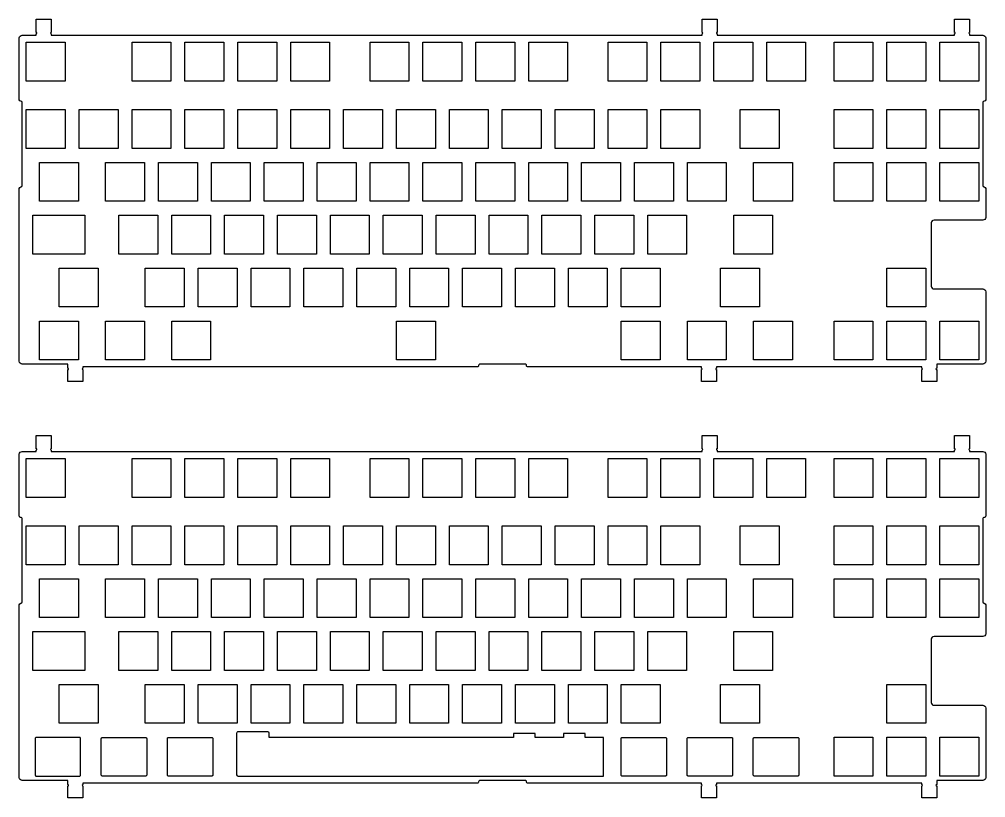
# Model space of a CAD drawing. Extents: x 98 to 446, y -213 to 217.
# Drawn here: x 97.9 to 446, y -63.2 to 217.3 of the extents above; entities that cross this region are included whole.
import ezdxf

# ---------------------------------------------------------------- set-up
doc = ezdxf.new("R2010")
doc.units = 0
doc.layers.get('0').update_dxf_attribs({"linetype": 'CONTINUOUS'})

msp = doc.modelspace()

# ---------------------------------------------------------------- linework, layer by layer
for points in [[(115.384094, 93.043182), (98.909485, 93.043182, -0.414214), (97.909485, 94.043182), (97.909485, 156.35321, -0.414199), (98.409485, 156.85321), (98.42218, 156.85321, 0.414199), (98.92218, 157.35321), (98.92218, 187.273193, 0.414199), (98.42218, 187.773193), (98.409485, 187.773193, -0.414199), (97.909485, 188.273193), (97.909485, 210.543182, -0.414214), (98.909485, 211.543182), (104.009094, 211.543182), (104.009094, 212.043182, 1), (104.009094, 212.543182), (104.009094, 217.268219), (109.409485, 217.268219), (109.409485, 212.543182, 1), (109.409485, 212.043182), (109.409485, 211.543182), (343.809875, 211.543182), (343.809875, 212.043182, 1), (343.809875, 212.543182), (343.809875, 217.268219), (349.20929, 217.268219), (349.20929, 212.543182, 1), (349.20929, 212.043182), (349.20929, 211.543182), (434.759094, 211.543182), (434.759094, 212.043182, 1), (434.759094, 212.543182), (434.759094, 217.268219), (440.159485, 217.268219), (440.159485, 212.543182, 1), (440.159485, 212.043182), (440.159485, 211.543182), (444.95929, 211.543182, -0.414214), (445.95929, 210.543182), (445.95929, 188.273193, -0.414199), (445.45929, 187.773193), (445.446594, 187.773193, 0.414199), (444.946594, 187.273193), (444.946594, 157.35321, 0.414199), (445.446594, 156.85321), (445.45929, 156.85321, -0.414199), (445.95929, 156.35321), (445.95929, 145.898193, -0.414214), (444.95929, 144.898193), (427.35968, 144.898193, 0.414214), (426.35968, 143.898193), (426.35968, 121.118195, 0.414214), (427.35968, 120.118195), (444.95929, 120.118195, -0.414214), (445.95929, 119.118195), (445.95929, 94.043182, -0.414214), (444.95929, 93.043182), (428.309875, 93.043182), (428.309875, 91.543182, 1), (428.309875, 91.043182), (428.309875, 86.818207), (422.909485, 86.818207), (422.909485, 91.043182, 1), (422.909485, 91.543182), (422.909485, 92.043182), (348.997375, 92.043182), (348.997375, 91.543182, 1), (348.997375, 91.043182), (348.997375, 86.818207), (343.596985, 86.818207), (343.596985, 91.043182, 1), (343.596985, 91.543182), (343.596985, 92.043182), (281.093079, 92.043182, -0.414214), (280.593079, 92.543182), (280.593079, 92.555695, 0.414214), (280.093079, 93.055695), (263.843079, 93.055695, 0.414214), (263.343079, 92.555695), (263.343079, 92.543182, -0.414214), (262.843079, 92.043182), (120.784485, 92.043182), (120.784485, 91.543182, 1), (120.784485, 91.043182), (120.784485, 86.818207), (115.384094, 86.818207), (115.384094, 91.043182, 1), (115.384094, 91.543182), (115.384094, 93.043182)], [(115.384094, -56.956818), (98.909485, -56.956818, -0.414214), (97.909485, -55.956818), (97.909485, 6.35321, -0.414213), (98.409485, 6.85321), (98.42218, 6.85321, 0.414213), (98.92218, 7.35321), (98.92218, 37.273193, 0.414214), (98.42218, 37.773193), (98.409485, 37.773193, -0.414214), (97.909485, 38.273193), (97.909485, 60.543182, -0.414214), (98.909485, 61.543182), (104.009094, 61.543182), (104.009094, 62.043182, 1), (104.009094, 62.543182), (104.009094, 67.268219), (109.409485, 67.268219), (109.409485, 62.543182, 1), (109.409485, 62.043182), (109.409485, 61.543182), (343.809875, 61.543182), (343.809875, 62.043182, 1), (343.809875, 62.543182), (343.809875, 67.268219), (349.20929, 67.268219), (349.20929, 62.543182, 1), (349.20929, 62.043182), (349.20929, 61.543182), (434.759094, 61.543182), (434.759094, 62.043182, 1), (434.759094, 62.543182), (434.759094, 67.268219), (440.159485, 67.268219), (440.159485, 62.543182, 1), (440.159485, 62.043182), (440.159485, 61.543182), (444.95929, 61.543182, -0.414214), (445.95929, 60.543182), (445.95929, 38.273193, -0.414214), (445.45929, 37.773193), (445.446594, 37.773193, 0.414214), (444.946594, 37.273193), (444.946594, 7.35321, 0.414213), (445.446594, 6.85321), (445.45929, 6.85321, -0.414213), (445.95929, 6.35321), (445.95929, -4.101807, -0.414214), (444.95929, -5.101807), (427.35968, -5.101807, 0.414213), (426.35968, -6.101807), (426.35968, -28.881805, 0.414214), (427.35968, -29.881805), (444.95929, -29.881805, -0.414214), (445.95929, -30.881805), (445.95929, -55.956818, -0.414214), (444.95929, -56.956818), (428.309875, -56.956818), (428.309875, -58.456818, 1), (428.309875, -58.956818), (428.309875, -63.181793), (422.909485, -63.181793), (422.909485, -58.956818, 1), (422.909485, -58.456818), (422.909485, -57.956818), (348.997375, -57.956818), (348.997375, -58.456818, 1), (348.997375, -58.956818), (348.997375, -63.181793), (343.596985, -63.181793), (343.596985, -58.956818, 1), (343.596985, -58.456818), (343.596985, -57.956818), (281.093079, -57.956818, -0.414214), (280.593079, -57.456818), (280.593079, -57.444305, 0.414214), (280.093079, -56.944305), (263.843079, -56.944305, 0.414214), (263.343079, -57.444305), (263.343079, -57.456818, -0.414214), (262.843079, -57.956818), (120.784485, -57.956818), (120.784485, -58.456818, 1), (120.784485, -58.956818), (120.784485, -63.181793), (115.384094, -63.181793), (115.384094, -58.956818, 1), (115.384094, -58.456818), (115.384094, -56.956818)], [(187.428101, -55.450592), (222.669922, -55.463226), (272.98645, -55.463226), (286.854858, -55.463226), (293.90918, -55.463226), (296.341827, -55.463226), (301.837219, -55.463226), (308.308105, -55.463226), (308.308105, -41.463837), (301.759766, -41.463837), (301.759766, -40.013641), (293.90918, -40.013641), (293.90918, -41.463837), (283.746094, -41.463837), (283.746094, -40.013641), (275.89502, -40.013641), (275.89502, -41.462372), (261.137085, -41.463715), (200.044678, -41.462372), (187.928101, -41.460815), (187.928101, -39.950592, 0.414213), (187.428101, -39.450592), (176.671844, -39.450592, 0.414215), (176.171844, -39.950592), (176.171844, -54.950592, 0.414213), (176.671844, -55.450592), (187.428101, -55.450592)]]:
    msp.add_lwpolyline(points, format="xyb")
for points in [[(100.409485, 209.018188), (114.409485, 209.018188), (114.409485, 195.018188), (100.409485, 195.018188), (100.409485, 209.018188)], [(138.509094, 209.018188), (152.509094, 209.018188), (152.509094, 195.018188), (138.509094, 195.018188), (138.509094, 209.018188)], [(157.559875, 209.018188), (171.559875, 209.018188), (171.559875, 195.018188), (157.559875, 195.018188), (157.559875, 209.018188)], [(176.60968, 209.018188), (190.60968, 209.018188), (190.60968, 195.018188), (176.60968, 195.018188), (176.60968, 209.018188)], [(195.659485, 209.018188), (209.659485, 209.018188), (209.659485, 195.018188), (195.659485, 195.018188), (195.659485, 209.018188)], [(224.23468, 209.018188), (238.23468, 209.018188), (238.23468, 195.018188), (224.23468, 195.018188), (224.23468, 209.018188)], [(243.284485, 209.018188), (257.284485, 209.018188), (257.284485, 195.018188), (243.284485, 195.018188), (243.284485, 209.018188)], [(262.33429, 209.018188), (276.33429, 209.018188), (276.33429, 195.018188), (262.33429, 195.018188), (262.33429, 209.018188)], [(281.384094, 209.018188), (295.384094, 209.018188), (295.384094, 195.018188), (281.384094, 195.018188), (281.384094, 209.018188)], [(309.95929, 209.018188), (323.95929, 209.018188), (323.95929, 195.018188), (309.95929, 195.018188), (309.95929, 209.018188)], [(329.009094, 209.018188), (343.009094, 209.018188), (343.009094, 195.018188), (329.009094, 195.018188), (329.009094, 209.018188)], [(348.059875, 209.018188), (362.059875, 209.018188), (362.059875, 195.018188), (348.059875, 195.018188), (348.059875, 209.018188)], [(367.10968, 209.018188), (381.10968, 209.018188), (381.10968, 195.018188), (367.10968, 195.018188), (367.10968, 209.018188)], [(391.35968, 209.018188), (405.35968, 209.018188), (405.35968, 195.018188), (391.35968, 195.018188), (391.35968, 209.018188)], [(410.409485, 209.018188), (424.409485, 209.018188), (424.409485, 195.018188), (410.409485, 195.018188), (410.409485, 209.018188)], [(429.45929, 209.018188), (443.45929, 209.018188), (443.45929, 195.018188), (429.45929, 195.018188), (429.45929, 209.018188)], [(100.409485, 184.768188), (114.409485, 184.768188), (114.409485, 170.768188), (100.409485, 170.768188), (100.409485, 184.768188)], [(119.45929, 184.768188), (133.45929, 184.768188), (133.45929, 170.768188), (119.45929, 170.768188), (119.45929, 184.768188)], [(138.509094, 184.768188), (152.509094, 184.768188), (152.509094, 170.768188), (138.509094, 170.768188), (138.509094, 184.768188)], [(157.559875, 184.768188), (171.559875, 184.768188), (171.559875, 170.768188), (157.559875, 170.768188), (157.559875, 184.768188)], [(176.60968, 184.768188), (190.60968, 184.768188), (190.60968, 170.768188), (176.60968, 170.768188), (176.60968, 184.768188)], [(195.659485, 184.768188), (209.659485, 184.768188), (209.659485, 170.768188), (195.659485, 170.768188), (195.659485, 184.768188)], [(214.70929, 184.768188), (228.70929, 184.768188), (228.70929, 170.768188), (214.70929, 170.768188), (214.70929, 184.768188)], [(233.759094, 184.768188), (247.759094, 184.768188), (247.759094, 170.768188), (233.759094, 170.768188), (233.759094, 184.768188)], [(252.809875, 184.768188), (266.809875, 184.768188), (266.809875, 170.768188), (252.809875, 170.768188), (252.809875, 184.768188)], [(271.85968, 184.768188), (285.85968, 184.768188), (285.85968, 170.768188), (271.85968, 170.768188), (271.85968, 184.768188)], [(290.909485, 184.768188), (304.909485, 184.768188), (304.909485, 170.768188), (290.909485, 170.768188), (290.909485, 184.768188)], [(309.95929, 184.768188), (323.95929, 184.768188), (323.95929, 170.768188), (309.95929, 170.768188), (309.95929, 184.768188)], [(329.009094, 184.768188), (343.009094, 184.768188), (343.009094, 170.768188), (329.009094, 170.768188), (329.009094, 184.768188)], [(357.58429, 184.768188), (371.58429, 184.768188), (371.58429, 170.768188), (357.58429, 170.768188), (357.58429, 184.768188)], [(391.35968, 184.768188), (405.35968, 184.768188), (405.35968, 170.768188), (391.35968, 170.768188), (391.35968, 184.768188)], [(410.409485, 184.768188), (424.409485, 184.768188), (424.409485, 170.768188), (410.409485, 170.768188), (410.409485, 184.768188)], [(429.45929, 184.768188), (443.45929, 184.768188), (443.45929, 170.768188), (429.45929, 170.768188), (429.45929, 184.768188)], [(105.17218, 165.718201), (119.17218, 165.718201), (119.17218, 151.718201), (105.17218, 151.718201), (105.17218, 165.718201)], [(128.98468, 165.718201), (142.98468, 165.718201), (142.98468, 151.718201), (128.98468, 151.718201), (128.98468, 165.718201)], [(148.034485, 165.718201), (162.034485, 165.718201), (162.034485, 151.718201), (148.034485, 151.718201), (148.034485, 165.718201)], [(167.08429, 165.718201), (181.08429, 165.718201), (181.08429, 151.718201), (167.08429, 151.718201), (167.08429, 165.718201)], [(186.134094, 165.718201), (200.134094, 165.718201), (200.134094, 151.718201), (186.134094, 151.718201), (186.134094, 165.718201)], [(205.184875, 165.718201), (219.184875, 165.718201), (219.184875, 151.718201), (205.184875, 151.718201), (205.184875, 165.718201)], [(224.23468, 165.718201), (238.23468, 165.718201), (238.23468, 151.718201), (224.23468, 151.718201), (224.23468, 165.718201)], [(243.284485, 165.718201), (257.284485, 165.718201), (257.284485, 151.718201), (243.284485, 151.718201), (243.284485, 165.718201)], [(262.33429, 165.718201), (276.33429, 165.718201), (276.33429, 151.718201), (262.33429, 151.718201), (262.33429, 165.718201)], [(281.384094, 165.718201), (295.384094, 165.718201), (295.384094, 151.718201), (281.384094, 151.718201), (281.384094, 165.718201)], [(300.434875, 165.718201), (314.434875, 165.718201), (314.434875, 151.718201), (300.434875, 151.718201), (300.434875, 165.718201)], [(319.48468, 165.718201), (333.48468, 165.718201), (333.48468, 151.718201), (319.48468, 151.718201), (319.48468, 165.718201)], [(338.534485, 165.718201), (352.534485, 165.718201), (352.534485, 151.718201), (338.534485, 151.718201), (338.534485, 165.718201)], [(362.346985, 165.71875), (376.346985, 165.71875), (376.346985, 151.71875), (362.346985, 151.71875), (362.346985, 165.71875)], [(391.35968, 165.718201), (405.35968, 165.718201), (405.35968, 151.718201), (391.35968, 151.718201), (391.35968, 165.718201)], [(410.409485, 165.718201), (424.409485, 165.718201), (424.409485, 151.718201), (410.409485, 151.718201), (410.409485, 165.718201)], [(429.45929, 165.718201), (443.45929, 165.718201), (443.45929, 151.718201), (429.45929, 151.718201), (429.45929, 165.718201)], [(102.790344, 146.668182), (121.55304, 146.668182), (121.55304, 132.668182), (102.790344, 132.668182), (102.790344, 146.668182)], [(133.747375, 146.668182), (147.747375, 146.668182), (147.747375, 132.668182), (133.747375, 132.668182), (133.747375, 146.668182)], [(152.79718, 146.668182), (166.79718, 146.668182), (166.79718, 132.668182), (152.79718, 132.668182), (152.79718, 146.668182)], [(171.846985, 146.668182), (185.846985, 146.668182), (185.846985, 132.668182), (171.846985, 132.668182), (171.846985, 146.668182)], [(190.89679, 146.668182), (204.89679, 146.668182), (204.89679, 132.668182), (190.89679, 132.668182), (190.89679, 146.668182)], [(209.946594, 146.668182), (223.946594, 146.668182), (223.946594, 132.668182), (209.946594, 132.668182), (209.946594, 146.668182)], [(228.997375, 146.668182), (242.997375, 146.668182), (242.997375, 132.668182), (228.997375, 132.668182), (228.997375, 146.668182)], [(248.04718, 146.668182), (262.04718, 146.668182), (262.04718, 132.668182), (248.04718, 132.668182), (248.04718, 146.668182)], [(267.096985, 146.668182), (281.096985, 146.668182), (281.096985, 132.668182), (267.096985, 132.668182), (267.096985, 146.668182)], [(286.14679, 146.668182), (300.14679, 146.668182), (300.14679, 132.668182), (286.14679, 132.668182), (286.14679, 146.668182)], [(305.196594, 146.668182), (319.196594, 146.668182), (319.196594, 132.668182), (305.196594, 132.668182), (305.196594, 146.668182)], [(324.247375, 146.668182), (338.247375, 146.668182), (338.247375, 132.668182), (324.247375, 132.668182), (324.247375, 146.668182)], [(355.20343, 146.668182), (369.20343, 146.668182), (369.20343, 132.668182), (355.20343, 132.668182), (355.20343, 146.668182)], [(112.315735, 127.618195), (126.315735, 127.618195), (126.315735, 113.618195), (112.315735, 113.618195), (112.315735, 127.618195)], [(143.27179, 127.618195), (157.27179, 127.618195), (157.27179, 113.618195), (143.27179, 113.618195), (143.27179, 127.618195)], [(162.321594, 127.618195), (176.321594, 127.618195), (176.321594, 113.618195), (162.321594, 113.618195), (162.321594, 127.618195)], [(181.372375, 127.618195), (195.372375, 127.618195), (195.372375, 113.618195), (181.372375, 113.618195), (181.372375, 127.618195)], [(200.42218, 127.618195), (214.42218, 127.618195), (214.42218, 113.618195), (200.42218, 113.618195), (200.42218, 127.618195)], [(219.471985, 127.618195), (233.471985, 127.618195), (233.471985, 113.618195), (219.471985, 113.618195), (219.471985, 127.618195)], [(238.52179, 127.618195), (252.52179, 127.618195), (252.52179, 113.618195), (238.52179, 113.618195), (238.52179, 127.618195)], [(257.571594, 127.618195), (271.571594, 127.618195), (271.571594, 113.618195), (257.571594, 113.618195), (257.571594, 127.618195)], [(276.622375, 127.618195), (290.622375, 127.618195), (290.622375, 113.618195), (276.622375, 113.618195), (276.622375, 127.618195)], [(295.67218, 127.618195), (309.67218, 127.618195), (309.67218, 113.618195), (295.67218, 113.618195), (295.67218, 127.618195)], [(314.721985, 127.618195), (328.721985, 127.618195), (328.721985, 113.618195), (314.721985, 113.618195), (314.721985, 127.618195)], [(350.440735, 127.618195), (364.440735, 127.618195), (364.440735, 113.618195), (350.440735, 113.618195), (350.440735, 127.618195)], [(410.409485, 127.618195), (424.409485, 127.618195), (424.409485, 113.618195), (410.409485, 113.618195), (410.409485, 127.618195)], [(105.17218, 108.568176), (119.17218, 108.568176), (119.17218, 94.568176), (105.17218, 94.568176), (105.17218, 108.568176)], [(128.98468, 108.568207), (142.98468, 108.568207), (142.98468, 94.568207), (128.98468, 94.568207), (128.98468, 108.568207)], [(152.79718, 108.568207), (166.79718, 108.568207), (166.79718, 94.568207), (152.79718, 94.568207), (152.79718, 108.568207)], [(233.759094, 108.568207), (247.759094, 108.568207), (247.759094, 94.568207), (233.759094, 94.568207), (233.759094, 108.568207)], [(314.721985, 108.568207), (328.721985, 108.568207), (328.721985, 94.568207), (314.721985, 94.568207), (314.721985, 108.568207)], [(338.534485, 108.568207), (352.534485, 108.568207), (352.534485, 94.568207), (338.534485, 94.568207), (338.534485, 108.568207)], [(362.346985, 108.568207), (376.346985, 108.568207), (376.346985, 94.568207), (362.346985, 94.568207), (362.346985, 108.568207)], [(391.35968, 108.568207), (405.35968, 108.568207), (405.35968, 94.568207), (391.35968, 94.568207), (391.35968, 108.568207)], [(410.409485, 108.568207), (424.409485, 108.568207), (424.409485, 94.568207), (410.409485, 94.568207), (410.409485, 108.568207)], [(429.45929, 108.568207), (443.45929, 108.568207), (443.45929, 94.568207), (429.45929, 94.568207), (429.45929, 108.568207)], [(100.409485, 59.018188), (114.409485, 59.018188), (114.409485, 45.018188), (100.409485, 45.018188), (100.409485, 59.018188)], [(138.509094, 59.018188), (152.509094, 59.018188), (152.509094, 45.018188), (138.509094, 45.018188), (138.509094, 59.018188)], [(157.559875, 59.018188), (171.559875, 59.018188), (171.559875, 45.018188), (157.559875, 45.018188), (157.559875, 59.018188)], [(176.60968, 59.018188), (190.60968, 59.018188), (190.60968, 45.018188), (176.60968, 45.018188), (176.60968, 59.018188)], [(195.659485, 59.018188), (209.659485, 59.018188), (209.659485, 45.018188), (195.659485, 45.018188), (195.659485, 59.018188)], [(224.23468, 59.018188), (238.23468, 59.018188), (238.23468, 45.018188), (224.23468, 45.018188), (224.23468, 59.018188)], [(243.284485, 59.018188), (257.284485, 59.018188), (257.284485, 45.018188), (243.284485, 45.018188), (243.284485, 59.018188)], [(262.33429, 59.018188), (276.33429, 59.018188), (276.33429, 45.018188), (262.33429, 45.018188), (262.33429, 59.018188)], [(281.384094, 59.018188), (295.384094, 59.018188), (295.384094, 45.018188), (281.384094, 45.018188), (281.384094, 59.018188)], [(309.95929, 59.018188), (323.95929, 59.018188), (323.95929, 45.018188), (309.95929, 45.018188), (309.95929, 59.018188)], [(329.009094, 59.018188), (343.009094, 59.018188), (343.009094, 45.018188), (329.009094, 45.018188), (329.009094, 59.018188)], [(348.059875, 59.018188), (362.059875, 59.018188), (362.059875, 45.018188), (348.059875, 45.018188), (348.059875, 59.018188)], [(367.10968, 59.018188), (381.10968, 59.018188), (381.10968, 45.018188), (367.10968, 45.018188), (367.10968, 59.018188)], [(391.35968, 59.018188), (405.35968, 59.018188), (405.35968, 45.018188), (391.35968, 45.018188), (391.35968, 59.018188)], [(410.409485, 59.018188), (424.409485, 59.018188), (424.409485, 45.018188), (410.409485, 45.018188), (410.409485, 59.018188)], [(429.45929, 59.018188), (443.45929, 59.018188), (443.45929, 45.018188), (429.45929, 45.018188), (429.45929, 59.018188)], [(100.409485, 34.768188), (114.409485, 34.768188), (114.409485, 20.768188), (100.409485, 20.768188), (100.409485, 34.768188)], [(119.45929, 34.768188), (133.45929, 34.768188), (133.45929, 20.768188), (119.45929, 20.768188), (119.45929, 34.768188)], [(138.509094, 34.768188), (152.509094, 34.768188), (152.509094, 20.768188), (138.509094, 20.768188), (138.509094, 34.768188)], [(157.559875, 34.768188), (171.559875, 34.768188), (171.559875, 20.768188), (157.559875, 20.768188), (157.559875, 34.768188)], [(176.60968, 34.768188), (190.60968, 34.768188), (190.60968, 20.768188), (176.60968, 20.768188), (176.60968, 34.768188)], [(195.659485, 34.768188), (209.659485, 34.768188), (209.659485, 20.768188), (195.659485, 20.768188), (195.659485, 34.768188)], [(214.70929, 34.768188), (228.70929, 34.768188), (228.70929, 20.768188), (214.70929, 20.768188), (214.70929, 34.768188)], [(233.759094, 34.768188), (247.759094, 34.768188), (247.759094, 20.768188), (233.759094, 20.768188), (233.759094, 34.768188)], [(252.809875, 34.768188), (266.809875, 34.768188), (266.809875, 20.768188), (252.809875, 20.768188), (252.809875, 34.768188)], [(271.85968, 34.768188), (285.85968, 34.768188), (285.85968, 20.768188), (271.85968, 20.768188), (271.85968, 34.768188)], [(290.909485, 34.768188), (304.909485, 34.768188), (304.909485, 20.768188), (290.909485, 20.768188), (290.909485, 34.768188)], [(309.95929, 34.768188), (323.95929, 34.768188), (323.95929, 20.768188), (309.95929, 20.768188), (309.95929, 34.768188)], [(329.009094, 34.768188), (343.009094, 34.768188), (343.009094, 20.768188), (329.009094, 20.768188), (329.009094, 34.768188)], [(357.58429, 34.768188), (371.58429, 34.768188), (371.58429, 20.768188), (357.58429, 20.768188), (357.58429, 34.768188)], [(391.35968, 34.768188), (405.35968, 34.768188), (405.35968, 20.768188), (391.35968, 20.768188), (391.35968, 34.768188)], [(410.409485, 34.768188), (424.409485, 34.768188), (424.409485, 20.768188), (410.409485, 20.768188), (410.409485, 34.768188)], [(429.45929, 34.768188), (443.45929, 34.768188), (443.45929, 20.768188), (429.45929, 20.768188), (429.45929, 34.768188)], [(105.17218, 15.718201), (119.17218, 15.718201), (119.17218, 1.718201), (105.17218, 1.718201), (105.17218, 15.718201)], [(128.98468, 15.718201), (142.98468, 15.718201), (142.98468, 1.718201), (128.98468, 1.718201), (128.98468, 15.718201)], [(148.034485, 15.718201), (162.034485, 15.718201), (162.034485, 1.718201), (148.034485, 1.718201), (148.034485, 15.718201)], [(167.08429, 15.718201), (181.08429, 15.718201), (181.08429, 1.718201), (167.08429, 1.718201), (167.08429, 15.718201)], [(186.134094, 15.718201), (200.134094, 15.718201), (200.134094, 1.718201), (186.134094, 1.718201), (186.134094, 15.718201)], [(205.184875, 15.718201), (219.184875, 15.718201), (219.184875, 1.718201), (205.184875, 1.718201), (205.184875, 15.718201)], [(224.23468, 15.718201), (238.23468, 15.718201), (238.23468, 1.718201), (224.23468, 1.718201), (224.23468, 15.718201)], [(243.284485, 15.718201), (257.284485, 15.718201), (257.284485, 1.718201), (243.284485, 1.718201), (243.284485, 15.718201)], [(262.33429, 15.718201), (276.33429, 15.718201), (276.33429, 1.718201), (262.33429, 1.718201), (262.33429, 15.718201)], [(281.384094, 15.718201), (295.384094, 15.718201), (295.384094, 1.718201), (281.384094, 1.718201), (281.384094, 15.718201)], [(300.434875, 15.718201), (314.434875, 15.718201), (314.434875, 1.718201), (300.434875, 1.718201), (300.434875, 15.718201)], [(319.48468, 15.718201), (333.48468, 15.718201), (333.48468, 1.718201), (319.48468, 1.718201), (319.48468, 15.718201)], [(338.534485, 15.718201), (352.534485, 15.718201), (352.534485, 1.718201), (338.534485, 1.718201), (338.534485, 15.718201)], [(362.346985, 15.71875), (376.346985, 15.71875), (376.346985, 1.71875), (362.346985, 1.71875), (362.346985, 15.71875)], [(391.35968, 15.718201), (405.35968, 15.718201), (405.35968, 1.718201), (391.35968, 1.718201), (391.35968, 15.718201)], [(410.409485, 15.718201), (424.409485, 15.718201), (424.409485, 1.718201), (410.409485, 1.718201), (410.409485, 15.718201)], [(429.45929, 15.718201), (443.45929, 15.718201), (443.45929, 1.718201), (429.45929, 1.718201), (429.45929, 15.718201)], [(102.790344, -3.331818), (121.55304, -3.331818), (121.55304, -17.331818), (102.790344, -17.331818), (102.790344, -3.331818)], [(133.747375, -3.331818), (147.747375, -3.331818), (147.747375, -17.331818), (133.747375, -17.331818), (133.747375, -3.331818)], [(152.79718, -3.331818), (166.79718, -3.331818), (166.79718, -17.331818), (152.79718, -17.331818), (152.79718, -3.331818)], [(171.846985, -3.331818), (185.846985, -3.331818), (185.846985, -17.331818), (171.846985, -17.331818), (171.846985, -3.331818)], [(190.89679, -3.331818), (204.89679, -3.331818), (204.89679, -17.331818), (190.89679, -17.331818), (190.89679, -3.331818)], [(209.946594, -3.331818), (223.946594, -3.331818), (223.946594, -17.331818), (209.946594, -17.331818), (209.946594, -3.331818)], [(228.997375, -3.331818), (242.997375, -3.331818), (242.997375, -17.331818), (228.997375, -17.331818), (228.997375, -3.331818)], [(248.04718, -3.331818), (262.04718, -3.331818), (262.04718, -17.331818), (248.04718, -17.331818), (248.04718, -3.331818)], [(267.096985, -3.331818), (281.096985, -3.331818), (281.096985, -17.331818), (267.096985, -17.331818), (267.096985, -3.331818)], [(286.14679, -3.331818), (300.14679, -3.331818), (300.14679, -17.331818), (286.14679, -17.331818), (286.14679, -3.331818)], [(305.196594, -3.331818), (319.196594, -3.331818), (319.196594, -17.331818), (305.196594, -17.331818), (305.196594, -3.331818)], [(324.247375, -3.331818), (338.247375, -3.331818), (338.247375, -17.331818), (324.247375, -17.331818), (324.247375, -3.331818)], [(355.20343, -3.331818), (369.20343, -3.331818), (369.20343, -17.331818), (355.20343, -17.331818), (355.20343, -3.331818)], [(112.315735, -22.381805), (126.315735, -22.381805), (126.315735, -36.381805), (112.315735, -36.381805), (112.315735, -22.381805)], [(143.27179, -22.381805), (157.27179, -22.381805), (157.27179, -36.381805), (143.27179, -36.381805), (143.27179, -22.381805)], [(162.321594, -22.381805), (176.321594, -22.381805), (176.321594, -36.381805), (162.321594, -36.381805), (162.321594, -22.381805)], [(181.372375, -22.381805), (195.372375, -22.381805), (195.372375, -36.381805), (181.372375, -36.381805), (181.372375, -22.381805)], [(200.42218, -22.381805), (214.42218, -22.381805), (214.42218, -36.381805), (200.42218, -36.381805), (200.42218, -22.381805)], [(219.471985, -22.381805), (233.471985, -22.381805), (233.471985, -36.381805), (219.471985, -36.381805), (219.471985, -22.381805)], [(238.52179, -22.381805), (252.52179, -22.381805), (252.52179, -36.381805), (238.52179, -36.381805), (238.52179, -22.381805)], [(257.571594, -22.381805), (271.571594, -22.381805), (271.571594, -36.381805), (257.571594, -36.381805), (257.571594, -22.381805)], [(276.622375, -22.381805), (290.622375, -22.381805), (290.622375, -36.381805), (276.622375, -36.381805), (276.622375, -22.381805)], [(295.67218, -22.381805), (309.67218, -22.381805), (309.67218, -36.381805), (295.67218, -36.381805), (295.67218, -22.381805)], [(314.721985, -22.381805), (328.721985, -22.381805), (328.721985, -36.381805), (314.721985, -36.381805), (314.721985, -22.381805)], [(350.440735, -22.381805), (364.440735, -22.381805), (364.440735, -36.381805), (350.440735, -36.381805), (350.440735, -22.381805)], [(410.409485, -22.381805), (424.409485, -22.381805), (424.409485, -36.381805), (410.409485, -36.381805), (410.409485, -22.381805)], [(119.996887, -41.944305), (119.996887, -41.869293), (119.971863, -41.794312), (119.971863, -41.794312), (119.946869, -41.719299), (119.896881, -41.644318), (119.896881, -41.644318), (119.846863, -41.594299), (119.796875, -41.544312), (119.796875, -41.544312), (119.721863, -41.494293), (119.646881, -41.469299), (119.646881, -41.469299), (119.571869, -41.444305), (119.496887, -41.444305), (104.096863, -41.444305), (104.096863, -41.444305), (104.021881, -41.444305), (103.946869, -41.469299), (103.946869, -41.469299), (103.871887, -41.494293), (103.821869, -41.544312), (103.821869, -41.544312), (103.746887, -41.594299), (103.696869, -41.644318), (103.696869, -41.644318), (103.671875, -41.719299), (103.621887, -41.794312), (103.621887, -41.794312), (103.621887, -41.869293), (103.596863, -41.944305), (103.596863, -54.944305), (103.596863, -54.944305), (103.621887, -55.019318), (103.621887, -55.094299), (103.621887, -55.094299), (103.671875, -55.169312), (103.696869, -55.244293), (103.696869, -55.244293), (103.746887, -55.294312), (103.821869, -55.344299), (103.821869, -55.344299), (103.871887, -55.394318), (103.946869, -55.419312), (103.946869, -55.419312), (104.021881, -55.444305), (104.096863, -55.444305), (119.496887, -55.444305), (119.496887, -55.444305), (119.571869, -55.444305), (119.646881, -55.419312), (119.646881, -55.419312), (119.721863, -55.394318), (119.796875, -55.344299), (119.796875, -55.344299), (119.846863, -55.294312), (119.896881, -55.244293), (119.896881, -55.244293), (119.946869, -55.169312), (119.971863, -55.094299), (119.971863, -55.094299), (119.996887, -55.019318), (119.996887, -54.944305), (119.996887, -41.944305)], [(143.296921, -41.444305), (143.371933, -41.444305), (143.446915, -41.469299), (143.446915, -41.469299), (143.521927, -41.494293), (143.596909, -41.544312), (143.596909, -41.544312), (143.646927, -41.594299), (143.696915, -41.644318), (143.696915, -41.644318), (143.746933, -41.719299), (143.771927, -41.794312), (143.771927, -41.794312), (143.796921, -41.869293), (143.796921, -41.944305), (143.796921, -54.944305), (143.796921, -54.944305), (143.796921, -55.019318), (143.771927, -55.094299), (143.771927, -55.094299), (143.746933, -55.169312), (143.696915, -55.244293), (143.696915, -55.244293), (143.646927, -55.294312), (143.596909, -55.344299), (143.596909, -55.344299), (143.521927, -55.394318), (143.446915, -55.419312), (143.446915, -55.419312), (143.371933, -55.444305), (143.296921, -55.444305), (127.921875, -55.444305), (127.921875, -55.444305), (127.846863, -55.444305), (127.771881, -55.419312), (127.771881, -55.419312), (127.696869, -55.394318), (127.621887, -55.344299), (127.621887, -55.344299), (127.571869, -55.294312), (127.521881, -55.244293), (127.521881, -55.244293), (127.471863, -55.169312), (127.446869, -55.094299), (127.446869, -55.094299), (127.421875, -55.019318), (127.421875, -54.944305), (127.421875, -41.944305), (127.421875, -41.944305), (127.421875, -41.869293), (127.446869, -41.794312), (127.446869, -41.794312), (127.471863, -41.719299), (127.521881, -41.644318), (127.521881, -41.644318), (127.571869, -41.594299), (127.621887, -41.544312), (127.621887, -41.544312), (127.696869, -41.494293), (127.771881, -41.469299), (127.771881, -41.469299), (127.846863, -41.444305), (127.921875, -41.444305), (143.296921, -41.444305)], [(151.721909, -55.444305), (151.646927, -55.444305), (151.571915, -55.419312), (151.571915, -55.419312), (151.496933, -55.394318), (151.446915, -55.344299), (151.446915, -55.344299), (151.371933, -55.294312), (151.321915, -55.244293), (151.321915, -55.244293), (151.296921, -55.169312), (151.246933, -55.094299), (151.246933, -55.094299), (151.246933, -55.019318), (151.221909, -54.944305), (151.221909, -41.944305), (151.221909, -41.944305), (151.246933, -41.869293), (151.246933, -41.794312), (151.246933, -41.794312), (151.296921, -41.719299), (151.321915, -41.644318), (151.321915, -41.644318), (151.371933, -41.594299), (151.446915, -41.544312), (151.446915, -41.544312), (151.496933, -41.494293), (151.571915, -41.469299), (151.571915, -41.469299), (151.646927, -41.444305), (151.721909, -41.444305), (167.121933, -41.444305), (167.121933, -41.444305), (167.196915, -41.444305), (167.271927, -41.469299), (167.271927, -41.469299), (167.346909, -41.494293), (167.421921, -41.544312), (167.421921, -41.544312), (167.471909, -41.594299), (167.521927, -41.644318), (167.521927, -41.644318), (167.571915, -41.719299), (167.596909, -41.794312), (167.596909, -41.794312), (167.621933, -41.869293), (167.621933, -41.944305), (167.621933, -54.944305), (167.621933, -54.944305), (167.621933, -55.019318), (167.596909, -55.094299), (167.596909, -55.094299), (167.571915, -55.169312), (167.521927, -55.244293), (167.521927, -55.244293), (167.471909, -55.294312), (167.421921, -55.344299), (167.421921, -55.344299), (167.346909, -55.394318), (167.271927, -55.419312), (167.271927, -55.419312), (167.196915, -55.444305), (167.121933, -55.444305), (151.721909, -55.444305)], [(330.521881, -41.444305), (330.596893, -41.444305), (330.671906, -41.469299), (330.671906, -41.469299), (330.746857, -41.494293), (330.821869, -41.544312), (330.821869, -41.544312), (330.871857, -41.594299), (330.921906, -41.644318), (330.921906, -41.644318), (330.971893, -41.719299), (330.996857, -41.794312), (330.996857, -41.794312), (331.021881, -41.869293), (331.021881, -41.944305), (331.021881, -54.944305), (331.021881, -54.944305), (331.021881, -55.019318), (330.996857, -55.094299), (330.996857, -55.094299), (330.971893, -55.169312), (330.921906, -55.244293), (330.921906, -55.244293), (330.871857, -55.294312), (330.821869, -55.344299), (330.821869, -55.344299), (330.746857, -55.394318), (330.671906, -55.419312), (330.671906, -55.419312), (330.596893, -55.444305), (330.521881, -55.444305), (315.146881, -55.444305), (315.146881, -55.444305), (315.071869, -55.444305), (314.996857, -55.419312), (314.996857, -55.419312), (314.921906, -55.394318), (314.846893, -55.344299), (314.846893, -55.344299), (314.796906, -55.294312), (314.746857, -55.244293), (314.746857, -55.244293), (314.696869, -55.169312), (314.671906, -55.094299), (314.671906, -55.094299), (314.646881, -55.019318), (314.646881, -54.944305), (314.646881, -41.944305), (314.646881, -41.944305), (314.646881, -41.869293), (314.671906, -41.794312), (314.671906, -41.794312), (314.696869, -41.719299), (314.746857, -41.644318), (314.746857, -41.644318), (314.796906, -41.594299), (314.846893, -41.544312), (314.846893, -41.544312), (314.921906, -41.494293), (314.996857, -41.469299), (314.996857, -41.469299), (315.071869, -41.444305), (315.146881, -41.444305), (330.521881, -41.444305)], [(338.946869, -55.444305), (338.871857, -55.444305), (338.796906, -55.419312), (338.796906, -55.419312), (338.721893, -55.394318), (338.646881, -55.344299), (338.646881, -55.344299), (338.596893, -55.294312), (338.546906, -55.244293), (338.546906, -55.244293), (338.496857, -55.169312), (338.471893, -55.094299), (338.471893, -55.094299), (338.446869, -55.019318), (338.446869, -54.944305), (338.446869, -41.944305), (338.446869, -41.944305), (338.446869, -41.869293), (338.471893, -41.794312), (338.471893, -41.794312), (338.496857, -41.719299), (338.546906, -41.644318), (338.546906, -41.644318), (338.596893, -41.594299), (338.646881, -41.544312), (338.646881, -41.544312), (338.721893, -41.494293), (338.796906, -41.469299), (338.796906, -41.469299), (338.871857, -41.444305), (338.946869, -41.444305), (354.321869, -41.444305), (354.321869, -41.444305), (354.421906, -41.444305), (354.496857, -41.469299), (354.496857, -41.469299), (354.571869, -41.494293), (354.621857, -41.544312), (354.621857, -41.544312), (354.696869, -41.594299), (354.746857, -41.644318), (354.746857, -41.644318), (354.771881, -41.719299), (354.821869, -41.794312), (354.821869, -41.794312), (354.821869, -41.869293), (354.821869, -41.944305), (354.821869, -54.944305), (354.821869, -54.944305), (354.821869, -55.019318), (354.821869, -55.094299), (354.821869, -55.094299), (354.771881, -55.169312), (354.746857, -55.244293), (354.746857, -55.244293), (354.696869, -55.294312), (354.621857, -55.344299), (354.621857, -55.344299), (354.571869, -55.394318), (354.496857, -55.419312), (354.496857, -55.419312), (354.421906, -55.444305), (354.321869, -55.444305), (338.946869, -55.444305)], [(378.646881, -54.944305), (378.646881, -55.019318), (378.621857, -55.094299), (378.621857, -55.094299), (378.596893, -55.169312), (378.546906, -55.244293), (378.546906, -55.244293), (378.496857, -55.294312), (378.446869, -55.344299), (378.446869, -55.344299), (378.371857, -55.394318), (378.296906, -55.419312), (378.296906, -55.419312), (378.221893, -55.444305), (378.146881, -55.444305), (362.771881, -55.444305), (362.771881, -55.444305), (362.696869, -55.444305), (362.621857, -55.419312), (362.621857, -55.419312), (362.546906, -55.394318), (362.471893, -55.344299), (362.471893, -55.344299), (362.421906, -55.294312), (362.371857, -55.244293), (362.371857, -55.244293), (362.321869, -55.169312), (362.296906, -55.094299), (362.296906, -55.094299), (362.271881, -55.019318), (362.271881, -54.944305), (362.271881, -41.944305), (362.271881, -41.944305), (362.271881, -41.869293), (362.296906, -41.794312), (362.296906, -41.794312), (362.321869, -41.719299), (362.371857, -41.644318), (362.371857, -41.644318), (362.421906, -41.594299), (362.471893, -41.544312), (362.471893, -41.544312), (362.546906, -41.494293), (362.621857, -41.469299), (362.621857, -41.469299), (362.696869, -41.444305), (362.771881, -41.444305), (378.146881, -41.444305), (378.146881, -41.444305), (378.221893, -41.444305), (378.296906, -41.469299), (378.296906, -41.469299), (378.371857, -41.494293), (378.446869, -41.544312), (378.446869, -41.544312), (378.496857, -41.594299), (378.546906, -41.644318), (378.546906, -41.644318), (378.596893, -41.719299), (378.621857, -41.794312), (378.621857, -41.794312), (378.646881, -41.869293), (378.646881, -41.944305), (378.646881, -54.944305)], [(391.35968, -41.431793), (405.35968, -41.431793), (405.35968, -55.431793), (391.35968, -55.431793), (391.35968, -41.431793)], [(410.409485, -41.431793), (424.409485, -41.431793), (424.409485, -55.431793), (410.409485, -55.431793), (410.409485, -41.431793)], [(429.45929, -41.431793), (443.45929, -41.431793), (443.45929, -55.431793), (429.45929, -55.431793), (429.45929, -41.431793)]]:
    msp.add_lwpolyline(points)

doc.saveas('drawing.dxf')
